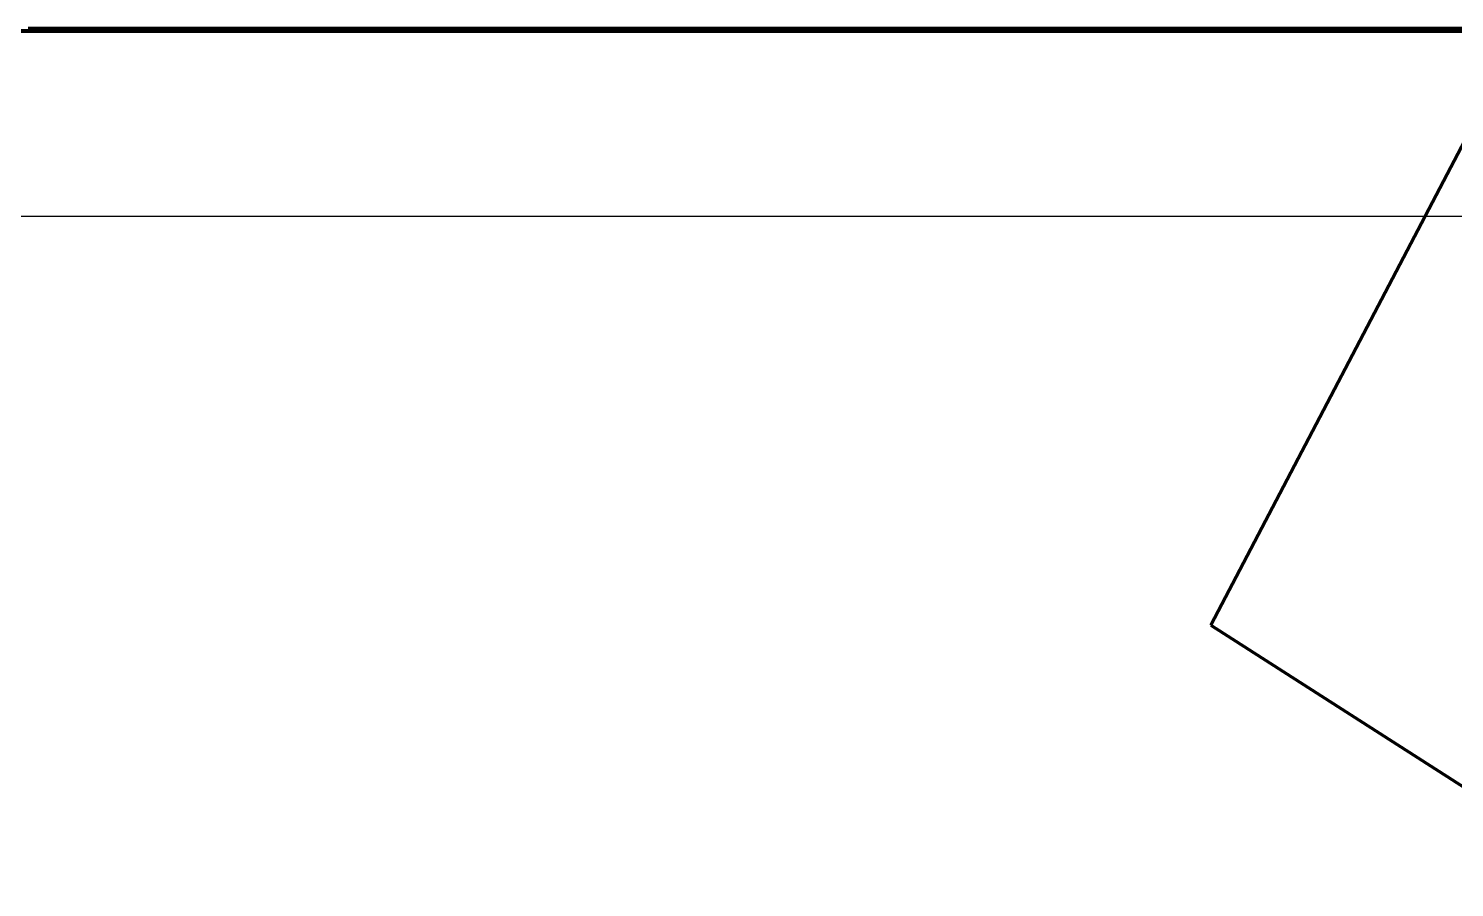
# Model space of a CAD drawing. Header units: millimetres. Extents: x 4307 to 31003, y 2809 to 20009.
# Drawn here: x 9975.8 to 10291.6, y 9617.3 to 9807.5 of the extents above; entities that cross this region are included whole.
import ezdxf

# ---------------------------------------------------------------- set-up
doc = ezdxf.new("R2010")
doc.units = ezdxf.units.MM
doc.layers.add('ProfileEdges', color=7, linetype='Continuous')

msp = doc.modelspace()

# ---------------------------------------------------------------- linework, layer by layer
msp.add_lwpolyline([(9699.18, 9766.01), (12222.44, 9766.01), (12222.44, 8521.35), (9699.18, 8521.35)], close=True)
at = {"layer": 'ProfileEdges', "lineweight": 211}
for p, q in [((9975.75, 9807.07), (9961.49, 9807.04)), ((9961.51, 9806.89), (9975.77, 9806.93)), ((10460.88, 9807.54), (9975.7, 9807.55)), ((9994.15, 9807.22), (9975.75, 9807.07)), ((9975.75, 9807.07), (10015.33, 9807.1)), ((9994.17, 9806.95), (9975.75, 9807.07)), ((9975.77, 9806.93), (9994.17, 9806.95)), ((9994.15, 9807.22), (9994.14, 9807.33)), ((10442.44, 9807.33), (9994.14, 9807.33)), ((10015.33, 9807.1), (9994.15, 9807.22)), ((9994.17, 9806.95), (10442.41, 9806.95)), ((10237.6, 9675.42), (10295.59, 9786.02)), ((10237.6, 9675.42), (10303, 9633.47))]:
    msp.add_line(p, q, dxfattribs=at)

doc.saveas('drawing.dxf')
